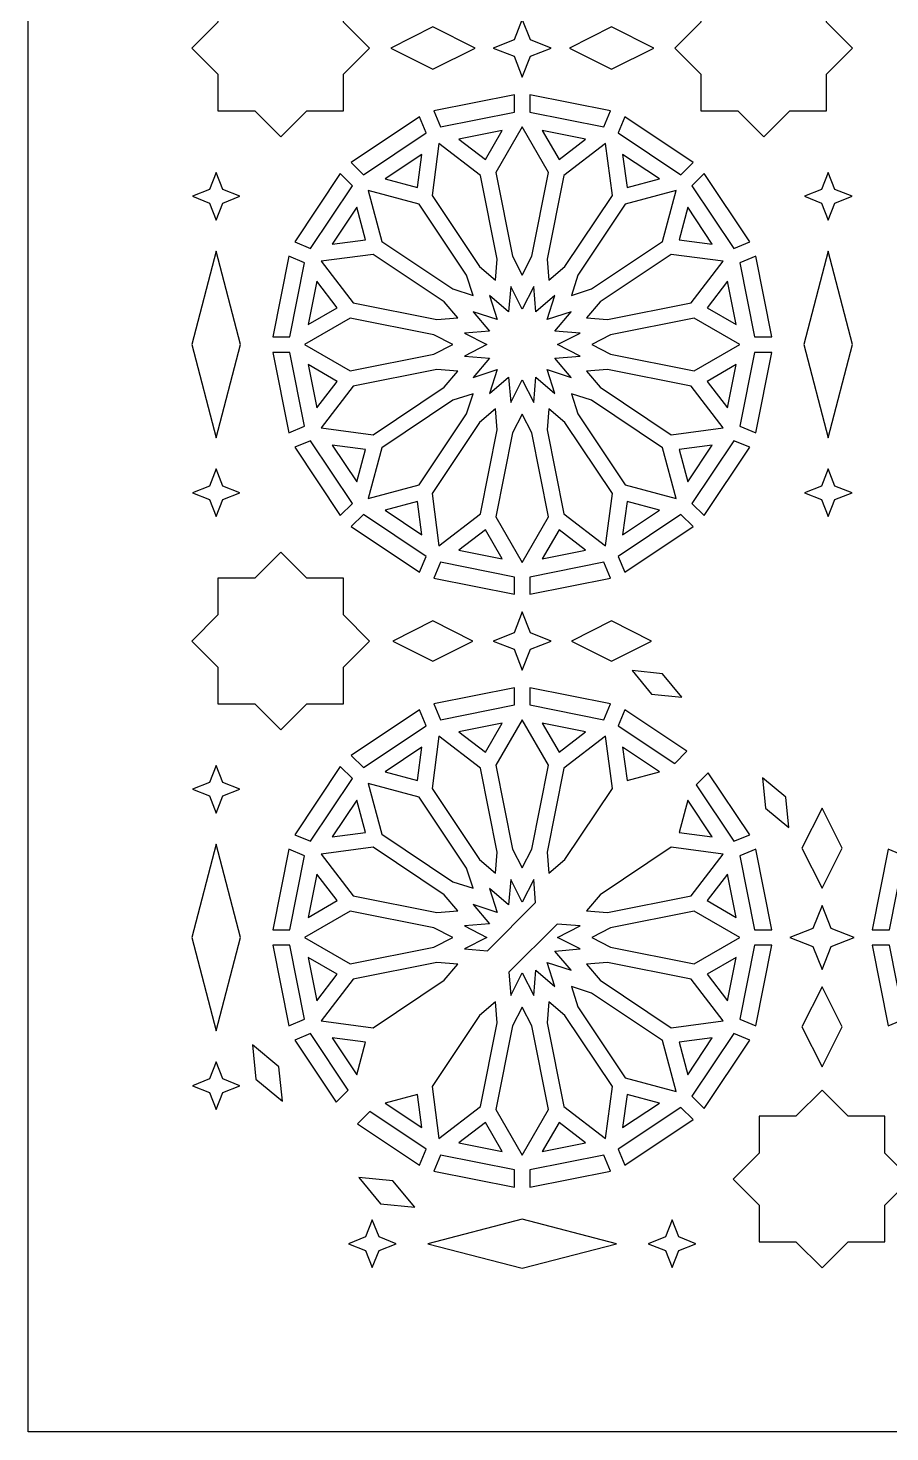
# Model space of a CAD drawing. Header units: millimetres. Extents: x 5 to 6335, y 27 to 2435.
# Drawn here: x 5285 to 5459.6, y 1034.8 to 1319 of the extents above; entities that cross this region are included whole.
import ezdxf

# ---------------------------------------------------------------- set-up
doc = ezdxf.new("R2010")
doc.units = ezdxf.units.MM
doc.layers.add('CUT', color=1, linetype='CONTINUOUS')

msp = doc.modelspace()

# ---------------------------------------------------------------- linework, layer by layer
at = {"layer": 'CUT'}
for points in [[(6335.16, 2434.99), (6335.16, 1034.84), (5285.01, 1034.84), (5285.01, 2434.99)], [(5330.908, 1327.632), (5323.458, 1327.632), (5323.458, 1320.182), (5318.191, 1314.915), (5323.458, 1309.648), (5323.458, 1302.198), (5330.908, 1302.198), (5336.175, 1296.931), (5341.442, 1302.198), (5348.892, 1302.198), (5348.892, 1309.648), (5354.159, 1314.915), (5348.892, 1320.182), (5348.892, 1327.632), (5341.442, 1327.632), (5336.175, 1332.899)], [(5428.728, 1327.632), (5421.278, 1327.632), (5421.278, 1320.182), (5416.011, 1314.915), (5421.278, 1309.648), (5421.278, 1302.198), (5428.728, 1302.198), (5433.995, 1296.931), (5439.262, 1302.198), (5446.712, 1302.198), (5446.712, 1309.648), (5451.979, 1314.915), (5446.712, 1320.182), (5446.712, 1327.632), (5439.262, 1327.632), (5433.995, 1332.899)], [(5375.537, 1314.915), (5366.995, 1319.186), (5358.453, 1314.915), (5366.995, 1310.644)], [(5383.423, 1316.577), (5379.209, 1314.915), (5383.423, 1313.253), (5385.085, 1309.039), (5386.747, 1313.253), (5390.961, 1314.915), (5386.747, 1316.577), (5385.085, 1320.791)], [(5411.717, 1314.915), (5403.175, 1319.186), (5394.633, 1314.915), (5403.175, 1310.644)], [(5368.536, 1298.986), (5383.51, 1301.964), (5383.51, 1305.446), (5367.203, 1302.201)], [(5386.66, 1301.964), (5401.634, 1298.986), (5402.967, 1302.201), (5386.66, 1305.446)], [(5352.931, 1289.298), (5365.625, 1297.78), (5364.293, 1300.996), (5350.469, 1291.759)], [(5387.036, 1272.801), (5390.412, 1289.766), (5385.085, 1298.992), (5379.758, 1289.766), (5383.134, 1272.801), (5385.085, 1268.991)], [(5404.545, 1297.78), (5417.239, 1289.298), (5419.701, 1291.759), (5405.877, 1300.996)], [(5380.043, 1272.187), (5376.669, 1289.152), (5368.217, 1295.636), (5366.827, 1285.075), (5376.437, 1270.692), (5379.698, 1267.92)], [(5372.251, 1296.513), (5377.632, 1292.384), (5381.023, 1298.258)], [(5389.147, 1298.258), (5392.538, 1292.384), (5397.919, 1296.513)], [(5393.733, 1270.692), (5403.343, 1285.075), (5401.953, 1295.636), (5393.501, 1289.152), (5390.127, 1272.187), (5390.472, 1267.92)], [(5357.309, 1288.435), (5363.861, 1286.679), (5364.746, 1293.405)], [(5405.424, 1293.405), (5406.309, 1286.679), (5412.861, 1288.435)], [(5321.747, 1286.278), (5318.289, 1284.915), (5321.747, 1283.552), (5323.11, 1280.094), (5324.473, 1283.552), (5327.931, 1284.915), (5324.473, 1286.278), (5323.11, 1289.736)], [(5342.22, 1274.375), (5350.702, 1287.069), (5348.241, 1289.531), (5339.004, 1275.707)], [(5419.468, 1287.069), (5427.95, 1274.375), (5431.166, 1275.707), (5421.929, 1289.531)], [(5445.697, 1286.278), (5442.239, 1284.915), (5445.697, 1283.552), (5447.06, 1280.094), (5448.423, 1283.552), (5451.881, 1284.915), (5448.423, 1286.278), (5447.06, 1289.736)], [(5373.818, 1268.943), (5364.208, 1283.325), (5353.918, 1286.082), (5356.675, 1275.792), (5371.057, 1266.182), (5375.132, 1264.868)], [(5399.113, 1266.182), (5413.495, 1275.792), (5416.252, 1286.082), (5405.962, 1283.325), (5396.352, 1268.943), (5395.038, 1264.868)], [(5346.595, 1275.254), (5353.321, 1276.139), (5351.565, 1282.691)], [(5418.605, 1282.691), (5416.849, 1276.139), (5423.575, 1275.254)], [(5323.11, 1273.819), (5318.163, 1254.915), (5323.11, 1236.011), (5328.057, 1254.915)], [(5369.308, 1263.563), (5354.925, 1273.173), (5344.364, 1271.783), (5350.848, 1263.331), (5367.813, 1259.957), (5372.08, 1260.302)], [(5398.09, 1260.302), (5402.357, 1259.957), (5419.322, 1263.331), (5425.806, 1271.783), (5415.245, 1273.173), (5400.862, 1263.563)], [(5447.06, 1273.819), (5442.113, 1254.915), (5447.06, 1236.011), (5452.007, 1254.915)], [(5337.799, 1272.797), (5334.554, 1256.49), (5338.036, 1256.49), (5341.014, 1271.464)], [(5429.156, 1271.464), (5432.134, 1256.49), (5435.616, 1256.49), (5432.371, 1272.797)], [(5341.742, 1258.977), (5347.616, 1262.368), (5343.487, 1267.749)], [(5426.683, 1267.749), (5422.554, 1262.368), (5428.428, 1258.977)], [(5385.085, 1262.082), (5382.754, 1266.632), (5382.342, 1261.537), (5378.447, 1264.848), (5380.016, 1259.984), (5375.152, 1261.553), (5378.463, 1257.658), (5373.368, 1257.246), (5377.918, 1254.915), (5373.368, 1252.584), (5378.463, 1252.172), (5375.152, 1248.277), (5380.016, 1249.846), (5378.447, 1244.982), (5382.342, 1248.293), (5382.754, 1243.198), (5385.085, 1247.748), (5387.416, 1243.198), (5387.828, 1248.293), (5391.723, 1244.982), (5390.154, 1249.846), (5395.018, 1248.277), (5391.707, 1252.172), (5396.802, 1252.584), (5392.252, 1254.915), (5396.802, 1257.246), (5391.707, 1257.658), (5395.018, 1261.553), (5390.154, 1259.984), (5391.723, 1264.848), (5387.828, 1261.537), (5387.416, 1266.632)], [(5367.199, 1256.866), (5350.234, 1260.242), (5341.008, 1254.915), (5350.234, 1249.588), (5367.199, 1252.964), (5371.009, 1254.915)], [(5402.971, 1252.964), (5419.936, 1249.588), (5429.162, 1254.915), (5419.936, 1260.242), (5402.971, 1256.866), (5399.161, 1254.915)], [(5334.554, 1253.34), (5337.799, 1237.033), (5341.014, 1238.366), (5338.036, 1253.34)], [(5432.134, 1253.34), (5429.156, 1238.366), (5432.371, 1237.033), (5435.616, 1253.34)], [(5343.487, 1242.081), (5347.616, 1247.462), (5341.742, 1250.853)], [(5426.683, 1242.081), (5428.428, 1250.853), (5422.554, 1247.462)], [(5367.813, 1249.873), (5350.848, 1246.499), (5344.364, 1238.047), (5354.925, 1236.657), (5369.308, 1246.267), (5372.08, 1249.528)], [(5400.862, 1246.267), (5415.245, 1236.657), (5425.806, 1238.047), (5419.322, 1246.499), (5402.357, 1249.873), (5398.09, 1249.528)], [(5371.057, 1243.648), (5356.675, 1234.038), (5353.918, 1223.748), (5364.208, 1226.505), (5373.818, 1240.887), (5375.132, 1244.962)], [(5396.352, 1240.887), (5405.962, 1226.505), (5416.252, 1223.748), (5413.495, 1234.038), (5399.113, 1243.648), (5395.038, 1244.962)], [(5376.437, 1239.138), (5366.827, 1224.755), (5368.217, 1214.194), (5376.669, 1220.678), (5380.043, 1237.643), (5379.698, 1241.91)], [(5390.127, 1237.643), (5393.501, 1220.678), (5401.953, 1214.194), (5403.343, 1224.755), (5393.733, 1239.138), (5390.472, 1241.91)], [(5383.134, 1237.029), (5379.758, 1220.064), (5385.085, 1210.838), (5390.412, 1220.064), (5387.036, 1237.029), (5385.085, 1240.839)], [(5339.004, 1234.123), (5348.241, 1220.299), (5350.702, 1222.761), (5342.22, 1235.455)], [(5351.565, 1227.139), (5353.321, 1233.691), (5346.595, 1234.576)], [(5418.605, 1227.139), (5423.575, 1234.576), (5416.849, 1233.691)], [(5427.95, 1235.455), (5419.468, 1222.761), (5421.929, 1220.299), (5431.166, 1234.123)], [(5321.747, 1226.278), (5318.289, 1224.915), (5321.747, 1223.552), (5323.11, 1220.094), (5324.473, 1223.552), (5327.931, 1224.915), (5324.473, 1226.278), (5323.11, 1229.736)], [(5445.697, 1226.278), (5442.239, 1224.915), (5445.697, 1223.552), (5447.06, 1220.094), (5448.423, 1223.552), (5451.881, 1224.915), (5448.423, 1226.278), (5447.06, 1229.736)], [(5364.746, 1216.425), (5363.861, 1223.151), (5357.309, 1221.395)], [(5405.424, 1216.425), (5412.861, 1221.395), (5406.309, 1223.151)], [(5350.469, 1218.071), (5364.293, 1208.834), (5365.625, 1212.05), (5352.931, 1220.532)], [(5417.239, 1220.532), (5404.545, 1212.05), (5405.877, 1208.834), (5419.701, 1218.071)], [(5372.251, 1213.317), (5381.023, 1211.572), (5377.632, 1217.446)], [(5389.147, 1211.572), (5397.919, 1213.317), (5392.538, 1217.446)], [(5330.908, 1207.632), (5323.458, 1207.632), (5323.458, 1200.182), (5318.191, 1194.915), (5323.458, 1189.648), (5323.458, 1182.198), (5330.908, 1182.198), (5336.175, 1176.931), (5341.442, 1182.198), (5348.892, 1182.198), (5348.892, 1189.648), (5354.159, 1194.915), (5348.892, 1200.182), (5348.892, 1207.632), (5341.442, 1207.632), (5336.175, 1212.899)], [(5367.203, 1207.629), (5383.51, 1204.384), (5383.51, 1207.866), (5368.536, 1210.844)], [(5386.66, 1204.384), (5402.967, 1207.629), (5401.634, 1210.844), (5386.66, 1207.866)], [(5383.423, 1196.577), (5379.209, 1194.915), (5383.423, 1193.253), (5385.085, 1189.039), (5386.747, 1193.253), (5390.961, 1194.915), (5386.747, 1196.577), (5385.085, 1200.791)], [(5375.101, 1194.915), (5366.995, 1198.968), (5358.888, 1194.915), (5366.995, 1190.862)], [(5411.281, 1194.915), (5403.175, 1198.968), (5395.068, 1194.915), (5403.175, 1190.862)], [(5417.407, 1183.568), (5413.471, 1188.3), (5407.345, 1188.918), (5411.282, 1184.185)], [(5368.536, 1178.986), (5383.51, 1181.964), (5383.51, 1185.446), (5367.203, 1182.201)], [(5386.66, 1181.964), (5401.634, 1178.986), (5402.967, 1182.201), (5386.66, 1185.446)], [(5352.931, 1169.298), (5365.625, 1177.78), (5364.293, 1180.996), (5350.469, 1171.759)], [(5418.43, 1172.608), (5405.877, 1180.996), (5404.545, 1177.78), (5415.968, 1170.147)], [(5372.251, 1176.513), (5377.632, 1172.384), (5381.023, 1178.258)], [(5387.036, 1152.801), (5390.412, 1169.766), (5385.085, 1178.992), (5379.758, 1169.766), (5383.134, 1152.801), (5385.085, 1148.991)], [(5389.147, 1178.258), (5392.538, 1172.384), (5397.919, 1176.513)], [(5380.043, 1152.187), (5376.669, 1169.152), (5368.217, 1175.636), (5366.827, 1165.075), (5376.437, 1150.692), (5379.698, 1147.92)], [(5393.733, 1150.692), (5403.343, 1165.075), (5401.953, 1175.636), (5393.501, 1169.152), (5390.127, 1152.187), (5390.472, 1147.92)], [(5357.309, 1168.435), (5363.861, 1166.679), (5364.746, 1173.405)], [(5405.424, 1173.405), (5406.309, 1166.679), (5412.861, 1168.435)], [(5321.747, 1166.278), (5318.289, 1164.915), (5321.747, 1163.552), (5323.11, 1160.094), (5324.473, 1163.552), (5327.931, 1164.915), (5324.473, 1166.278), (5323.11, 1169.736)], [(5342.22, 1154.375), (5350.702, 1167.069), (5348.241, 1169.531), (5339.004, 1155.707)], [(5420.317, 1165.798), (5427.95, 1154.375), (5431.166, 1155.707), (5422.778, 1168.26)], [(5373.818, 1148.943), (5364.208, 1163.325), (5353.918, 1166.082), (5356.675, 1155.792), (5371.057, 1146.182), (5375.132, 1144.868)], [(5434.355, 1161.112), (5439.088, 1157.175), (5438.47, 1163.301), (5433.738, 1167.237)], [(5346.595, 1155.254), (5353.321, 1156.139), (5351.565, 1162.691)], [(5418.605, 1162.691), (5416.849, 1156.139), (5423.575, 1155.254)], [(5441.746, 1153.005), (5445.799, 1144.898), (5449.853, 1153.005), (5445.799, 1161.111)], [(5323.11, 1153.819), (5318.163, 1134.915), (5323.11, 1116.011), (5328.057, 1134.915)], [(5337.799, 1152.797), (5334.554, 1136.49), (5338.036, 1136.49), (5341.014, 1151.464)], [(5369.308, 1143.563), (5354.925, 1153.173), (5344.364, 1151.783), (5350.848, 1143.331), (5367.813, 1139.957), (5372.08, 1140.302)], [(5398.09, 1140.302), (5402.357, 1139.957), (5419.322, 1143.331), (5425.806, 1151.783), (5415.245, 1153.173), (5400.862, 1143.563)], [(5435.616, 1136.49), (5432.371, 1152.797), (5429.156, 1151.464), (5432.134, 1136.49)], [(5459.464, 1136.49), (5462.443, 1151.464), (5459.227, 1152.797), (5455.983, 1136.49)], [(5341.742, 1138.977), (5347.616, 1142.368), (5343.487, 1147.749)], [(5387.792, 1141.972), (5387.416, 1146.632), (5385.085, 1142.082), (5382.754, 1146.632), (5382.342, 1141.537), (5378.447, 1144.848), (5380.016, 1139.984), (5375.152, 1141.553), (5378.463, 1137.658), (5373.368, 1137.246), (5377.918, 1134.915), (5373.368, 1132.584), (5378.028, 1132.208)], [(5426.683, 1147.749), (5422.554, 1142.368), (5428.428, 1138.977)], [(5367.199, 1136.866), (5350.234, 1140.242), (5341.008, 1134.915), (5350.234, 1129.588), (5367.199, 1132.964), (5371.009, 1134.915)], [(5399.161, 1134.915), (5402.971, 1132.964), (5419.936, 1129.588), (5429.162, 1134.915), (5419.936, 1140.242), (5402.971, 1136.866)], [(5452.295, 1134.915), (5447.636, 1136.752), (5445.799, 1141.411), (5443.962, 1136.752), (5439.303, 1134.915), (5443.962, 1133.078), (5445.799, 1128.419), (5447.636, 1133.078)], [(5382.378, 1127.858), (5382.754, 1123.198), (5385.085, 1127.748), (5387.416, 1123.198), (5387.828, 1128.293), (5391.723, 1124.982), (5390.154, 1129.846), (5395.018, 1128.277), (5391.707, 1132.172), (5396.802, 1132.584), (5392.252, 1134.915), (5396.802, 1137.246), (5392.142, 1137.622)], [(5334.554, 1133.34), (5337.799, 1117.033), (5341.014, 1118.366), (5338.036, 1133.34)], [(5343.487, 1122.081), (5347.616, 1127.462), (5341.742, 1130.853)], [(5428.428, 1130.853), (5422.554, 1127.462), (5426.683, 1122.081)], [(5432.371, 1117.033), (5435.616, 1133.34), (5432.134, 1133.34), (5429.156, 1118.366)], [(5462.443, 1118.366), (5459.464, 1133.34), (5455.983, 1133.34), (5459.227, 1117.033)], [(5367.813, 1129.873), (5350.848, 1126.499), (5344.364, 1118.047), (5354.925, 1116.657), (5369.308, 1126.267), (5372.08, 1129.528)], [(5398.09, 1129.528), (5400.862, 1126.267), (5415.245, 1116.657), (5425.806, 1118.047), (5419.322, 1126.499), (5402.357, 1129.873)], [(5395.038, 1124.962), (5396.352, 1120.887), (5405.962, 1106.505), (5416.252, 1103.748), (5413.495, 1114.038), (5399.113, 1123.648)], [(5441.746, 1116.825), (5445.799, 1108.718), (5449.853, 1116.825), (5445.799, 1124.931)], [(5379.698, 1121.91), (5376.437, 1119.138), (5366.827, 1104.755), (5368.217, 1094.194), (5376.669, 1100.678), (5380.043, 1117.643)], [(5385.085, 1120.839), (5383.134, 1117.029), (5379.758, 1100.064), (5385.085, 1090.838), (5390.412, 1100.064), (5387.036, 1117.029)], [(5390.472, 1121.91), (5390.127, 1117.643), (5393.501, 1100.678), (5401.953, 1094.194), (5403.343, 1104.755), (5393.733, 1119.138)], [(5349.853, 1104.032), (5342.22, 1115.455), (5339.004, 1114.123), (5347.392, 1101.57)], [(5351.565, 1107.139), (5353.321, 1113.691), (5346.595, 1114.576)], [(5423.575, 1114.576), (5416.849, 1113.691), (5418.605, 1107.139)], [(5421.929, 1100.299), (5431.166, 1114.123), (5427.95, 1115.455), (5419.468, 1102.761)], [(5330.47, 1113.164), (5331.167, 1106.246), (5336.512, 1101.801), (5335.815, 1108.718)], [(5321.747, 1106.278), (5318.289, 1104.915), (5321.747, 1103.552), (5323.11, 1100.094), (5324.473, 1103.552), (5327.931, 1104.915), (5324.473, 1106.278), (5323.11, 1109.736)], [(5364.746, 1096.425), (5363.861, 1103.151), (5357.309, 1101.395)], [(5412.861, 1101.395), (5406.309, 1103.151), (5405.424, 1096.425)], [(5463.783, 1086.005), (5458.516, 1091.272), (5458.516, 1098.722), (5451.067, 1098.722), (5445.799, 1103.989), (5440.532, 1098.722), (5433.083, 1098.722), (5433.083, 1091.272), (5427.815, 1086.005), (5433.083, 1080.738), (5433.083, 1073.288), (5440.532, 1073.288), (5445.799, 1068.021), (5451.067, 1073.288), (5458.516, 1073.288), (5458.516, 1080.738)], [(5351.74, 1097.222), (5364.293, 1088.834), (5365.625, 1092.05), (5354.202, 1099.683)], [(5405.877, 1088.834), (5419.701, 1098.071), (5417.239, 1100.532), (5404.545, 1092.05)], [(5381.023, 1091.572), (5377.632, 1097.446), (5372.251, 1093.317)], [(5397.919, 1093.317), (5392.538, 1097.446), (5389.147, 1091.572)], [(5383.51, 1087.866), (5368.536, 1090.844), (5367.203, 1087.629), (5383.51, 1084.384)], [(5401.634, 1090.844), (5386.66, 1087.866), (5386.66, 1084.384), (5402.967, 1087.629)], [(5358.888, 1085.645), (5351.971, 1086.342), (5356.416, 1080.997), (5363.334, 1080.3)], [(5359.549, 1072.94), (5356.091, 1074.303), (5354.728, 1077.761), (5353.365, 1074.303), (5349.907, 1072.94), (5353.365, 1071.577), (5354.728, 1068.119), (5356.091, 1071.577)], [(5385.085, 1077.888), (5365.956, 1072.94), (5385.085, 1067.992), (5404.214, 1072.94)], [(5420.263, 1072.94), (5416.805, 1074.303), (5415.442, 1077.761), (5414.079, 1074.303), (5410.621, 1072.94), (5414.079, 1071.577), (5415.442, 1068.119), (5416.805, 1071.577)]]:
    msp.add_lwpolyline(points, close=True, dxfattribs=at)

doc.saveas('drawing.dxf')
